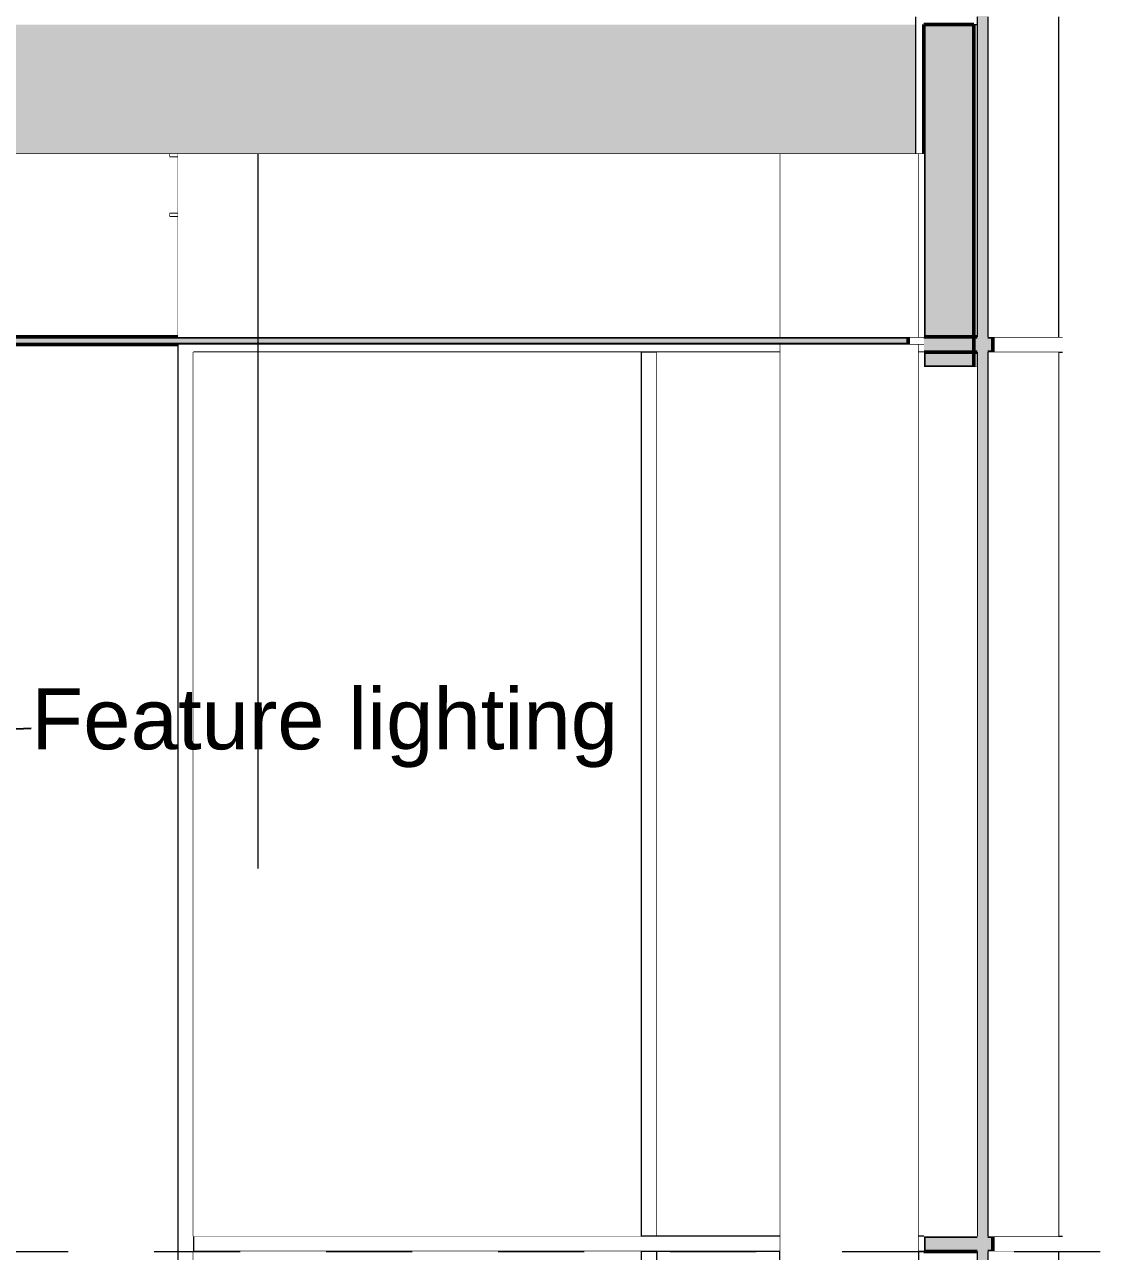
# Model space of a CAD drawing. Header units: millimetres. Extents: x -46169 to 125331, y -86251 to 18123.
# Drawn here: x 111909 to 115432, y -78870 to -74845 of the extents above; entities that cross this region are included whole.
import ezdxf

# ---------------------------------------------------------------- set-up
doc = ezdxf.new("R2010")
doc.units = ezdxf.units.MM
doc.header["$MEASUREMENT"] = 0
doc.linetypes.add('Dashed', pattern=[2822.222233, 1411.111116, -1411.111116])
doc.linetypes.add('Wipeout_Contour', pattern=[1000, 0, -1000])
for name, color, linetype, lineweight, true_color in [('0_Pen_No__105', 7, 'Continuous', 15, 0xa6a6a6), ('A-15-M_Bracing_Pen_No__117', 7, 'Continuous', 13, 0xa6a6a6), ('New_A-20-M_Ceiling_Pen_No__107', 7, 'Continuous', 15, 0xa6a6a6), ('New_A-20-M_Ceiling_Pen_No__29', 7, 'Continuous', 50, 0x2a2a2a), ('New_A-20-M_Floor_Slab_Pen_No__147', 7, 'Continuous', 0, 0x606060), ('New_A-20-M_Floor_Slab_Pen_No__149', 7, 'Continuous', 0, 0x2a2a2a), ('New_A-25-M_Curtain_Wall_Pen_No__144', 7, 'Continuous', 0, 0xc8c8c8), ('New_A-25-M_Curtain_Wall_Pen_No__165', 7, 'Continuous', 0, 0x006060), ('New_A-25-M_Curtain_Wall_Pen_No__27', 7, 'Continuous', 50, 0x2a2a2a)]:
    doc.layers.add(name, color=color, linetype=linetype, lineweight=lineweight, true_color=true_color)
for name, color, linetype, lineweight in [('A-95-P_Text_1_50_GA_Pen_No__1', 7, 'Continuous', 13), ('A-95-P_Text_1_50_GA_Pen_No__85', 8, 'Continuous', 20), ('New_A-15-M_Column_Pen_No__88', 8, 'Continuous', 20), ('New_A-20-M_Ceiling_Pen_No__89', 8, 'Continuous', 20), ('New_A-20-M_Floor_Slab_Pen_No__146', 8, 'Continuous', 0), ('New_A-20-M_Floor_Slab_Pen_No__4', 7, 'Continuous', 20), ('New_A-20-M_Floor_Slab_Pen_No__89', 8, 'Continuous', 20), ('New_A-25-M_Curtain_Wall_Pen_No__1', 7, 'Continuous', 13), ('New_A-25-M_Curtain_Wall_Pen_No__4', 7, 'Continuous', 20), ('New_A-25-M_Curtain_Wall_Pen_No__85', 8, 'Continuous', 20), ('New_A-25-M_Curtain_Wall_Pen_No__87', 8, 'Continuous', 20), ('New_A-25-M_Wall_Int_Pen_No__87', 8, 'Continuous', 20)]:
    doc.layers.add(name, color=color, linetype=linetype, lineweight=lineweight)
for name, color, linetype in [('New_A-15-M_Column', 7, 'Continuous'), ('New_A-20-M_Ceiling', 7, 'Continuous'), ('New_A-20-M_Floor_Slab', 7, 'Continuous'), ('New_A-25-M_Curtain_Wall', 7, 'Continuous'), ('New_A-25-M_Wall_Ext', 7, 'Continuous'), ('New_A-25-M_Wall_Int', 7, 'Continuous')]:
    doc.layers.add(name, color=color, linetype=linetype)
doc.styles.add('GENERATED_STYLE_1', font='')
doc.styles.get('GENERATED_STYLE_1').set_extended_font_data('Swis721 BT')
doc.dimstyles.new('GENERATED_STYLE__1', dxfattribs={"dimtxt": 0.18, "dimasz": 364.8, "dimexe": 0.18, "dimexo": 0.0625, "dimgap": 0.09, "dimtad": 0, "dimtih": 1, "dimtoh": 1, "dimdec": 4, "dimzin": 0, "dimdsep": 46, "dimcen": 0.09, "dimadec": 0, "dimazin": 0, "dimtfac": 1, "dimtdec": 4, "dimtmove": 0, "dimatfit": 3, "dimldrblk": 'ARROWHEAD_5', "dimfxl": 1, "dimtolj": 1, "dimtzin": 0, "dimarcsym": 0})

# ---------------------------------------------------------------- blocks, each defined once
blk = doc.blocks.new('Section Elem_1_1', base_point=(98841.5, -82919.8))
at = {"layer": 'New_A-20-M_Floor_Slab', "linetype": 'Continuous', "lineweight": 0, "true_color": 0xffffff}
blk.add_hatch(color=7, dxfattribs=at).paths.add_polyline_path([(112189.6, -75119.8), (112189.6, -74844.8), (108366.5, -74844.8), (108366.5, -75119.8)])
at = {"layer": 'New_A-20-M_Floor_Slab_Pen_No__146', "linetype": 'Continuous'}
blk.add_hatch(color=256, dxfattribs=at).paths.add_polyline_path([(108366.5, -75269.8), (112189.6, -75269.8), (112189.6, -75119.8), (108366.5, -75119.8)])
at = {"color": 254, "linetype": 'Wipeout_Contour', "lineweight": 0, "ltscale": 823242.863306}
blk.add_wipeout([(115034.2, -74819.8), (114832.6, -74819.8), (114832.6, -75269.8), (114859.7, -75269.8), (114859.7, -74844.8), (115034.2, -74844.8)], dxfattribs=at).dxf.layer = 'New_A-20-M_Floor_Slab'
at = {"layer": 'New_A-20-M_Floor_Slab', "linetype": 'Continuous', "lineweight": 0, "true_color": 0xffffff}
blk.add_hatch(color=7, dxfattribs=at).paths.add_polyline_path([(114832.6, -75119.8), (114832.6, -74844.8), (112189.6, -74844.8), (112189.6, -75119.8)])
at = {"layer": 'New_A-20-M_Floor_Slab_Pen_No__146', "linetype": 'Continuous'}
blk.add_hatch(color=256, dxfattribs=at).paths.add_polyline_path([(114832.6, -75269.8), (114832.6, -75119.8), (112189.6, -75119.8), (112189.6, -75269.8)])
at = {"layer": 'New_A-20-M_Floor_Slab_Pen_No__147', "linetype": 'Continuous'}
blk.add_line((114832.6, -75119.8), (114832.6, -75269.8), dxfattribs=at)
at = {"layer": 'New_A-20-M_Floor_Slab_Pen_No__149', "linetype": 'Continuous', "flags": 128}
blk.add_lwpolyline([(114832.6, -74819.8), (114832.6, -74844.8), (114832.6, -75119.8)], dxfattribs=at)
at = {"layer": 'New_A-20-M_Floor_Slab_Pen_No__4', "linetype": 'Continuous', "flags": 128}
blk.add_lwpolyline([(114832.6, -75269.8), (112189.6, -75269.8), (108366.5, -75269.8), (104996.2, -75269.8)], dxfattribs=at)
at = {"layer": 'New_A-20-M_Floor_Slab_Pen_No__89', "linetype": 'Continuous'}
blk.add_line((114859.7, -75269.8), (114832.6, -75269.8), dxfattribs=at)
blk = doc.blocks.new('Section Elem_35_1', base_point=(98841.5, -82919.8))
at = {"layer": 'New_A-25-M_Wall_Int_Pen_No__87', "linetype": 'Continuous'}
blk.add_line((112412.3, -75894.8), (112412.3, -82919.8), dxfattribs=at)
at = {"color": 254, "linetype": 'Wipeout_Contour', "lineweight": 0, "ltscale": 1346139.653994666}
blk.add_wipeout([(107716.5, -75269.8), (107716.5, -75869.8), (112412.3, -75869.8), (112412.3, -75473), (112385.7, -75473), (112385.7, -75465.2), (112412.3, -75465.2), (112412.3, -75277.6), (112385.7, -75277.6), (112385.7, -75269.8)], dxfattribs=at).dxf.layer = 'New_A-25-M_Wall_Int'
at = {"layer": 'New_A-25-M_Wall_Int_Pen_No__87', "linetype": 'Continuous'}
for p, q in [((112385.7, -75269.8), (112385.7, -75277.6)), ((112385.7, -75277.6), (112412.3, -75277.6)), ((112412.3, -75277.6), (112412.3, -75465.2)), ((112412.3, -75465.2), (112385.7, -75465.2)), ((112385.7, -75465.2), (112385.7, -75473)), ((112385.7, -75473), (112412.3, -75473)), ((112412.3, -75473), (112412.3, -75869.8))]:
    blk.add_line(p, q, dxfattribs=at)
blk = doc.blocks.new('Section Elem_39_1', base_point=(98841.5, -82919.8))
at = {"color": 254, "linetype": 'Wipeout_Contour', "lineweight": 0, "ltscale": 541104.979319}
blk.add_wipeout([(112385.7, -75269.8), (112385.7, -75277.6), (112412.3, -75277.6), (112412.3, -75269.8)], dxfattribs=at).dxf.layer = 'New_A-25-M_Wall_Int'
at = {"color": 254, "linetype": 'Wipeout_Contour', "lineweight": 0, "ltscale": 541540.285413}
blk.add_wipeout([(112385.7, -75473), (112412.3, -75473), (112412.3, -75465.2), (112385.7, -75465.2)], dxfattribs=at).dxf.layer = 'New_A-25-M_Wall_Int'
at = {"layer": 'New_A-25-M_Wall_Int_Pen_No__87', "linetype": 'Continuous'}
for p, q in [((112412.3, -75269.8), (112412.3, -75277.6)), ((112412.3, -75465.2), (112412.3, -75473))]:
    blk.add_line(p, q, dxfattribs=at)
blk = doc.blocks.new('Section Elem_40_1', base_point=(98841.5, -82919.8))
at = {"layer": 'New_A-20-M_Ceiling_Pen_No__107', "linetype": 'Continuous'}
blk.add_hatch(color=256, dxfattribs=at).paths.add_polyline_path([(108366.5, -75894.8), (112189.6, -75894.8), (112189.6, -75869.8), (108366.5, -75869.8)])
at = {"color": 254, "linetype": 'Wipeout_Contour', "lineweight": 0, "ltscale": 550562.938834}
blk.add_wipeout([(114808.3, -75894.8), (114859.7, -75894.8), (114859.7, -75869.8), (114808.3, -75869.8)], dxfattribs=at).dxf.layer = 'New_A-20-M_Ceiling'
at = {"layer": 'New_A-20-M_Ceiling_Pen_No__107', "linetype": 'Continuous'}
blk.add_hatch(color=256, dxfattribs=at).paths.add_polyline_path([(114808.3, -75869.8), (112189.6, -75869.8), (112189.6, -75894.8), (114808.3, -75894.8)])
at = {"layer": 'New_A-20-M_Ceiling_Pen_No__29', "linetype": 'Continuous'}
blk.add_line((114808.3, -75869.8), (114808.3, -75894.8), dxfattribs=at)
at = {"layer": 'New_A-20-M_Ceiling_Pen_No__29', "linetype": 'Continuous', "flags": 128}
for points in [[(114808.3, -75869.8), (112189.6, -75869.8), (108366.5, -75869.8), (107608.5, -75869.8)], [(114808.3, -75894.8), (112189.6, -75894.8), (108366.5, -75894.8), (104996.2, -75894.8)]]:
    blk.add_lwpolyline(points, dxfattribs=at)
at = {"layer": 'New_A-20-M_Ceiling_Pen_No__89', "linetype": 'Continuous'}
for p, q in [((114808.3, -75869.8), (114859.7, -75869.8)), ((114808.3, -75894.8), (114859.7, -75894.8))]:
    blk.add_line(p, q, dxfattribs=at)
blk = doc.blocks.new('Section Elem_44_1', base_point=(98841.5, -82919.8))
at = {"color": 254, "linetype": 'Wipeout_Contour', "lineweight": 0, "ltscale": 550577.596056}
blk.add_wipeout([(112462.8, -79944.8), (112462.8, -78844.8), (112412.8, -78844.8), (112412.8, -79944.8)], dxfattribs=at).dxf.layer = 'New_A-25-M_Curtain_Wall'
at = {"layer": 'New_A-25-M_Curtain_Wall_Pen_No__87', "linetype": 'Continuous'}
for p, q in [((112412.8, -79944.8), (112412.8, -78844.8)), ((112462.8, -79944.8), (112462.8, -78869.8))]:
    blk.add_line(p, q, dxfattribs=at)
blk = doc.blocks.new('Section Elem_45_1', base_point=(98841.5, -82919.8))
at = {"color": 254, "linetype": 'Wipeout_Contour', "lineweight": 0, "ltscale": 681632.871025}
blk.add_wipeout([(112412.8, -75894.8), (112412.8, -78844.8), (112462.8, -78844.8), (112462.8, -75919.8), (112437.8, -75894.8)], dxfattribs=at).dxf.layer = 'New_A-25-M_Curtain_Wall'
at = {"layer": 'New_A-25-M_Curtain_Wall_Pen_No__87', "linetype": 'Continuous'}
for p, q in [((112412.8, -78844.8), (112412.8, -75894.8)), ((112462.8, -78819.8), (112462.8, -75919.8))]:
    blk.add_line(p, q, dxfattribs=at)
blk = doc.blocks.new('Section Elem_46_1', base_point=(98841.5, -82919.8))
at = {"layer": 'New_A-25-M_Curtain_Wall_Pen_No__27', "linetype": 'Continuous'}
for p, q in [((114859.7, -74844.8), (114859.7, -75869.8)), ((114859.7, -75919.8), (114859.7, -75968.5))]:
    blk.add_line(p, q, dxfattribs=at)
at = {"color": 254, "linetype": 'Wipeout_Contour', "lineweight": 0, "ltscale": 550061.933618}
blk.add_wipeout([(115034.2, -74844.8), (115023.3, -74844.8), (115023.3, -75869.8), (115034.2, -75869.8)], dxfattribs=at).dxf.layer = 'New_A-25-M_Curtain_Wall'
at = {"color": 254, "linetype": 'Wipeout_Contour', "lineweight": 0, "ltscale": 551349.170277}
blk.add_wipeout([(115023.3, -75968.5), (115034.2, -75968.5), (115034.2, -75919.8), (115023.3, -75919.8)], dxfattribs=at).dxf.layer = 'New_A-25-M_Curtain_Wall'
at = {"layer": 'New_A-25-M_Curtain_Wall_Pen_No__85', "linetype": 'Continuous'}
blk.add_hatch(color=256, dxfattribs=at).paths.add_polyline_path([(114859.7, -74844.8), (114859.7, -75968.5), (115023.3, -75968.5), (115023.3, -74844.8)])
at = {"layer": 'New_A-25-M_Curtain_Wall_Pen_No__27', "linetype": 'Continuous'}
for p, q in [((115023.3, -74844.8), (114859.7, -74844.8)), ((115023.3, -74844.8), (115023.3, -75968.5)), ((115023.3, -75968.5), (114859.7, -75968.5))]:
    blk.add_line(p, q, dxfattribs=at)
at = {"layer": 'New_A-25-M_Curtain_Wall_Pen_No__87', "linetype": 'Continuous'}
for p, q in [((115023.3, -74844.8), (115034.2, -74844.8)), ((115023.3, -75968.5), (115034.2, -75968.5))]:
    blk.add_line(p, q, dxfattribs=at)
blk = doc.blocks.new('Section Elem_47_1', base_point=(98841.5, -82919.8))
at = {"color": 254, "linetype": 'Wipeout_Contour', "lineweight": 0, "ltscale": 551844.077793}
blk.add_wipeout([(113957.8, -78819.8), (112462.8, -78819.8), (112462.8, -78869.8), (113957.8, -78869.8)], dxfattribs=at).dxf.layer = 'New_A-25-M_Curtain_Wall'
at = {"layer": 'New_A-25-M_Curtain_Wall_Pen_No__87', "linetype": 'Continuous'}
for p, q in [((112462.8, -78819.8), (112462.8, -78869.8)), ((113932.8, -78819.8), (112462.8, -78819.8)), ((113932.8, -78869.8), (112462.8, -78869.8))]:
    blk.add_line(p, q, dxfattribs=at)
blk = doc.blocks.new('Section Elem_48_1', base_point=(98841.5, -82919.8))
at = {"color": 254, "linetype": 'Wipeout_Contour', "lineweight": 0, "ltscale": 545193.340181}
blk.add_wipeout([(112437.8, -75894.8), (112462.8, -75919.8), (113957.8, -75919.8), (113957.8, -75894.8)], dxfattribs=at).dxf.layer = 'New_A-25-M_Curtain_Wall'
at = {"layer": 'New_A-25-M_Curtain_Wall_Pen_No__87', "linetype": 'Continuous'}
blk.add_line((113932.8, -75919.8), (112462.8, -75919.8), dxfattribs=at)
blk = doc.blocks.new('Section Elem_49_1', base_point=(98841.5, -82919.8))
at = {"color": 254, "linetype": 'Wipeout_Contour', "lineweight": 0, "ltscale": 695692.538084}
blk.add_wipeout([(112462.8, -78869.8), (112462.8, -82869.8), (113932.8, -82869.8), (113932.8, -79944.8), (113932.8, -78869.8)], dxfattribs=at).dxf.layer = 'New_A-25-M_Curtain_Wall'
blk = doc.blocks.new('Section Elem_50_1', base_point=(98841.5, -82919.8))
at = {"color": 254, "linetype": 'Wipeout_Contour', "lineweight": 0, "ltscale": 548473.068362}
blk.add_wipeout([(112462.8, -75919.8), (112462.8, -78819.8), (113932.8, -78819.8), (113932.8, -75919.8)], dxfattribs=at).dxf.layer = 'New_A-25-M_Curtain_Wall'
blk = doc.blocks.new('Section Elem_72_1', base_point=(98841.5, -82919.8))
at = {"color": 254, "linetype": 'Wipeout_Contour', "lineweight": 0, "ltscale": 1111682.046367285}
blk.add_wipeout([(115300.9, -75919.8), (115300.9, -78819.8), (115314.6, -78819.8), (115314.6, -78844.8), (115759.4, -78844.8), (115759.4, -75894.8), (115314.6, -75894.8), (115314.6, -75919.8)], dxfattribs=at).dxf.layer = 'New_A-25-M_Curtain_Wall'
at = {"layer": 'New_A-25-M_Curtain_Wall_Pen_No__4', "linetype": 'Continuous'}
blk.add_line((115300.9, -75919.8), (115300.9, -78819.8), dxfattribs=at)
at = {"color": 254, "linetype": 'Wipeout_Contour', "lineweight": 0, "ltscale": 556993.867383}
blk.add_wipeout([(115779.4, -75894.8), (115759.4, -75894.8), (115759.4, -78844.8), (115779.4, -78844.8)], dxfattribs=at).dxf.layer = 'New_A-25-M_Curtain_Wall'
at = {"layer": 'New_A-25-M_Curtain_Wall_Pen_No__4', "linetype": 'Continuous'}
for p, q in [((115759.4, -78844.8), (115759.4, -75894.8)), ((115779.4, -78844.8), (115779.4, -75894.8))]:
    blk.add_line(p, q, dxfattribs=at)
blk = doc.blocks.new('Section Elem_79_1', base_point=(98841.5, -82919.8))
at = {"layer": 'New_A-25-M_Curtain_Wall_Pen_No__27', "linetype": 'Continuous'}
for p, q in [((114859.7, -78819.8), (114859.7, -78869.8)), ((115034.2, -78819.8), (114859.7, -78819.8)), ((115034.2, -78869.8), (114859.7, -78869.8))]:
    blk.add_line(p, q, dxfattribs=at)
at = {"color": 254, "linetype": 'Wipeout_Contour', "lineweight": 0, "ltscale": 558391.248072}
blk.add_wipeout([(115314.6, -78819.8), (115085.4, -78819.8), (115085.4, -78869.8), (115314.6, -78869.8)], dxfattribs=at).dxf.layer = 'New_A-25-M_Curtain_Wall'
at = {"layer": 'New_A-25-M_Curtain_Wall_Pen_No__144', "linetype": 'Continuous'}
blk.add_hatch(color=256, dxfattribs=at).paths.add_polyline_path([(115034.2, -78854.8), (115069.1, -78854.8), (115069.1, -78869.8), (115085.4, -78869.8), (115085.4, -78819.8), (115069.1, -78819.8), (115069.1, -78834.8), (115034.2, -78834.8), (115034.2, -78819.8), (114859.7, -78819.8), (114859.7, -78869.8), (115034.2, -78869.8)])
at = {"layer": 'New_A-25-M_Curtain_Wall_Pen_No__27', "linetype": 'Continuous'}
for p, q in [((115085.4, -78819.8), (115069.1, -78819.8)), ((115085.4, -78819.8), (115085.4, -78869.8)), ((115085.4, -78869.8), (115069.1, -78869.8))]:
    blk.add_line(p, q, dxfattribs=at)
at = {"layer": 'New_A-25-M_Curtain_Wall_Pen_No__4', "linetype": 'Continuous'}
for p, q in [((115085.4, -78819.8), (115314.7, -78819.8)), ((115085.4, -78869.8), (115314.7, -78869.8))]:
    blk.add_line(p, q, dxfattribs=at)
blk = doc.blocks.new('Section Elem_83_1', base_point=(98841.5, -82919.8))
at = {"layer": 'New_A-25-M_Curtain_Wall_Pen_No__27', "linetype": 'Continuous'}
for p, q in [((115034.2, -75869.8), (114859.7, -75869.8)), ((115034.2, -75919.8), (114859.7, -75919.8))]:
    blk.add_line(p, q, dxfattribs=at)
at = {"color": 254, "linetype": 'Wipeout_Contour', "lineweight": 0, "ltscale": 551812.537918}
blk.add_wipeout([(115314.6, -75869.8), (115085.4, -75869.8), (115085.4, -75919.8), (115314.6, -75919.8)], dxfattribs=at).dxf.layer = 'New_A-25-M_Curtain_Wall'
at = {"layer": 'New_A-25-M_Curtain_Wall_Pen_No__144', "linetype": 'Continuous'}
blk.add_hatch(color=256, dxfattribs=at).paths.add_polyline_path([(115034.2, -75904.8), (115069.1, -75904.8), (115069.1, -75919.8), (115085.4, -75919.8), (115085.4, -75869.8), (115069.1, -75869.8), (115069.1, -75884.8), (115034.2, -75884.8), (115034.2, -75869.8), (114859.7, -75869.8), (114859.7, -75919.8), (115034.2, -75919.8)])
at = {"layer": 'New_A-25-M_Curtain_Wall_Pen_No__27', "linetype": 'Continuous'}
for p, q in [((115085.4, -75869.8), (115069.1, -75869.8)), ((115085.4, -75869.8), (115085.4, -75919.8)), ((115085.4, -75919.8), (115069.1, -75919.8))]:
    blk.add_line(p, q, dxfattribs=at)
at = {"layer": 'New_A-25-M_Curtain_Wall_Pen_No__4', "linetype": 'Continuous'}
for p, q in [((115085.4, -75869.8), (115314.7, -75869.8)), ((115085.4, -75919.8), (115314.7, -75919.8))]:
    blk.add_line(p, q, dxfattribs=at)
blk = doc.blocks.new('Section Elem_87_1', base_point=(98841.5, -82919.8))
at = {"layer": 'New_A-25-M_Curtain_Wall_Pen_No__1', "linetype": 'Continuous'}
blk.add_line((115034.2, -78869.8), (115034.2, -82869.8), dxfattribs=at)
at = {"color": 254, "linetype": 'Wipeout_Contour', "lineweight": 0, "ltscale": 562994.600812}
blk.add_wipeout([(115069.1, -78869.8), (115069.1, -82869.8), (115300.9, -82869.8), (115300.9, -78869.8)], dxfattribs=at).dxf.layer = 'New_A-25-M_Curtain_Wall'
at = {"layer": 'New_A-25-M_Curtain_Wall_Pen_No__165', "linetype": 'Continuous'}
blk.add_hatch(color=256, dxfattribs=at).paths.add_polyline_path([(115034.2, -82884.8), (115069.1, -82884.8), (115069.1, -78854.8), (115034.2, -78854.8)])
at = {"layer": 'New_A-25-M_Curtain_Wall_Pen_No__1', "linetype": 'Continuous'}
blk.add_line((115069.1, -78869.8), (115069.1, -82869.8), dxfattribs=at)
blk = doc.blocks.new('Section Elem_88_1', base_point=(98841.5, -82919.8))
at = {"layer": 'New_A-25-M_Curtain_Wall_Pen_No__1', "linetype": 'Continuous'}
blk.add_line((115034.2, -75919.8), (115034.2, -78819.8), dxfattribs=at)
at = {"color": 254, "linetype": 'Wipeout_Contour', "lineweight": 0, "ltscale": 555051.176724}
blk.add_wipeout([(115069.1, -75919.8), (115069.1, -78819.8), (115300.9, -78819.8), (115300.9, -75919.8)], dxfattribs=at).dxf.layer = 'New_A-25-M_Curtain_Wall'
at = {"layer": 'New_A-25-M_Curtain_Wall_Pen_No__165', "linetype": 'Continuous'}
blk.add_hatch(color=256, dxfattribs=at).paths.add_polyline_path([(115034.2, -78834.8), (115069.1, -78834.8), (115069.1, -75904.8), (115034.2, -75904.8)])
at = {"layer": 'New_A-25-M_Curtain_Wall_Pen_No__1', "linetype": 'Continuous'}
blk.add_line((115069.1, -75919.8), (115069.1, -78819.8), dxfattribs=at)
blk = doc.blocks.new('Section Elem_89_1', base_point=(98841.5, -82919.8))
at = {"layer": 'New_A-25-M_Curtain_Wall_Pen_No__1', "linetype": 'Continuous'}
blk.add_line((115034.2, -74819.8), (115034.2, -75869.8), dxfattribs=at)
at = {"color": 254, "linetype": 'Wipeout_Contour', "lineweight": 0, "ltscale": 550557.676771}
blk.add_wipeout([(115300.9, -74819.8), (115069.1, -74819.8), (115069.1, -75869.8), (115300.9, -75869.8)], dxfattribs=at).dxf.layer = 'New_A-25-M_Curtain_Wall'
at = {"layer": 'New_A-25-M_Curtain_Wall_Pen_No__165', "linetype": 'Continuous'}
blk.add_hatch(color=256, dxfattribs=at).paths.add_polyline_path([(115034.2, -74804.8), (115034.2, -75884.8), (115069.1, -75884.8), (115069.1, -74804.8)])
at = {"layer": 'New_A-25-M_Curtain_Wall_Pen_No__1', "linetype": 'Continuous'}
blk.add_line((115069.1, -74819.8), (115069.1, -75869.8), dxfattribs=at)
blk = doc.blocks.new('Section Elem_112_1', base_point=(98841.5, -82919.8))
at = {"color": 254, "linetype": 'Wipeout_Contour', "lineweight": 0, "ltscale": 840140.86529}
blk.add_wipeout([(115300.9, -78869.8), (115300.9, -79944.8), (115759.4, -79944.8), (115759.4, -78844.8), (115314.6, -78844.8), (115314.6, -78869.8)], dxfattribs=at).dxf.layer = 'New_A-25-M_Curtain_Wall'
at = {"layer": 'New_A-25-M_Curtain_Wall_Pen_No__4', "linetype": 'Continuous'}
blk.add_line((115300.9, -78869.8), (115300.9, -79944.8), dxfattribs=at)
at = {"color": 254, "linetype": 'Wipeout_Contour', "lineweight": 0, "ltscale": 561516.304704}
blk.add_wipeout([(115779.4, -78844.8), (115759.4, -78844.8), (115759.4, -79944.8), (115779.4, -79944.8)], dxfattribs=at).dxf.layer = 'New_A-25-M_Curtain_Wall'
at = {"layer": 'New_A-25-M_Curtain_Wall_Pen_No__4', "linetype": 'Continuous'}
for p, q in [((115759.4, -79944.8), (115759.4, -78844.8)), ((115779.4, -79944.8), (115779.4, -78844.8))]:
    blk.add_line(p, q, dxfattribs=at)
blk = doc.blocks.new('Section Elem_113_1', base_point=(98841.5, -82919.8))
at = {"color": 254, "linetype": 'Wipeout_Contour', "lineweight": 0, "ltscale": 549901.754184}
blk.add_wipeout([(114841.3, -75269.8), (114841.3, -75869.8), (114842.3, -75869.8), (114842.3, -75269.8)], dxfattribs=at).dxf.layer = 'New_A-15-M_Column'
at = {"color": 254, "linetype": 'Wipeout_Contour', "lineweight": 0, "ltscale": 558605.519695}
blk.add_wipeout([(114842.3, -75894.8), (114841.3, -75894.8), (114841.3, -82919.8), (114842.3, -82919.8)], dxfattribs=at).dxf.layer = 'New_A-15-M_Column'
at = {"color": 254, "linetype": 'Wipeout_Contour', "lineweight": 0, "ltscale": 549886.882187}
blk.add_wipeout([(114833.4, -75269.8), (114833.4, -75869.8), (114841.3, -75869.8), (114841.3, -75269.8)], dxfattribs=at).dxf.layer = 'New_A-15-M_Column'
at = {"color": 254, "linetype": 'Wipeout_Contour', "lineweight": 0, "ltscale": 558590.87646}
blk.add_wipeout([(114841.3, -75894.8), (114833.4, -75894.8), (114833.4, -82919.8), (114841.3, -82919.8)], dxfattribs=at).dxf.layer = 'New_A-15-M_Column'
at = {"color": 254, "linetype": 'Wipeout_Contour', "lineweight": 0, "ltscale": 549849.35945}
blk.add_wipeout([(114818.9, -75869.8), (114833.4, -75869.8), (114833.4, -75269.8), (114818.9, -75269.8)], dxfattribs=at).dxf.layer = 'New_A-15-M_Column'
at = {"color": 254, "linetype": 'Wipeout_Contour', "lineweight": 0, "ltscale": 558553.93095}
blk.add_wipeout([(114818.9, -82919.8), (114833.4, -82919.8), (114833.4, -75894.8), (114818.9, -75894.8)], dxfattribs=at).dxf.layer = 'New_A-15-M_Column'
at = {"layer": 'New_A-15-M_Column_Pen_No__88', "linetype": 'Continuous'}
for p, q in [((114842.3, -75269.8), (114842.3, -75869.8)), ((114842.3, -75894.8), (114842.3, -82919.8))]:
    blk.add_line(p, q, dxfattribs=at)
at = {"color": 254, "linetype": 'Wipeout_Contour', "lineweight": 0, "ltscale": 549790.328351}
blk.add_wipeout([(114798.1, -75269.8), (114798.1, -75869.8), (114818.9, -75869.8), (114818.9, -75269.8)], dxfattribs=at).dxf.layer = 'New_A-15-M_Column'
at = {"color": 254, "linetype": 'Wipeout_Contour', "lineweight": 0, "ltscale": 558495.8081}
blk.add_wipeout([(114818.9, -75894.8), (114798.1, -75894.8), (114798.1, -82919.8), (114818.9, -82919.8)], dxfattribs=at).dxf.layer = 'New_A-15-M_Column'
at = {"color": 254, "linetype": 'Wipeout_Contour', "lineweight": 0, "ltscale": 549711.584675}
blk.add_wipeout([(114798.1, -75269.8), (114771.7, -75269.8), (114771.7, -75869.8), (114798.1, -75869.8)], dxfattribs=at).dxf.layer = 'New_A-15-M_Column'
at = {"color": 254, "linetype": 'Wipeout_Contour', "lineweight": 0, "ltscale": 558418.27626}
blk.add_wipeout([(114771.7, -75894.8), (114771.7, -82919.8), (114798.1, -82919.8), (114798.1, -75894.8)], dxfattribs=at).dxf.layer = 'New_A-15-M_Column'
at = {"color": 254, "linetype": 'Wipeout_Contour', "lineweight": 0, "ltscale": 549615.524631}
blk.add_wipeout([(114740.6, -75269.8), (114740.6, -75869.8), (114771.7, -75869.8), (114771.7, -75269.8)], dxfattribs=at).dxf.layer = 'New_A-15-M_Column'
at = {"color": 254, "linetype": 'Wipeout_Contour', "lineweight": 0, "ltscale": 558323.694991}
blk.add_wipeout([(114740.6, -82919.8), (114771.7, -82919.8), (114771.7, -75894.8), (114740.6, -75894.8)], dxfattribs=at).dxf.layer = 'New_A-15-M_Column'
at = {"color": 254, "linetype": 'Wipeout_Contour', "lineweight": 0, "ltscale": 549505.070646}
blk.add_wipeout([(114705.6, -75269.8), (114705.6, -75869.8), (114740.6, -75869.8), (114740.6, -75269.8)], dxfattribs=at).dxf.layer = 'New_A-15-M_Column'
at = {"color": 254, "linetype": 'Wipeout_Contour', "lineweight": 0, "ltscale": 558214.941973}
blk.add_wipeout([(114705.6, -82919.8), (114740.6, -82919.8), (114740.6, -75894.8), (114705.6, -75894.8)], dxfattribs=at).dxf.layer = 'New_A-15-M_Column'
at = {"color": 254, "linetype": 'Wipeout_Contour', "lineweight": 0, "ltscale": 549383.582142}
blk.add_wipeout([(114667.8, -75269.8), (114667.8, -75869.8), (114705.6, -75869.8), (114705.6, -75269.8)], dxfattribs=at).dxf.layer = 'New_A-15-M_Column'
at = {"color": 254, "linetype": 'Wipeout_Contour', "lineweight": 0, "ltscale": 558095.325115}
blk.add_wipeout([(114667.8, -82919.8), (114705.6, -82919.8), (114705.6, -75894.8), (114667.8, -75894.8)], dxfattribs=at).dxf.layer = 'New_A-15-M_Column'
at = {"color": 254, "linetype": 'Wipeout_Contour', "lineweight": 0, "ltscale": 549254.752805}
blk.add_wipeout([(114628.5, -75269.8), (114628.5, -75869.8), (114667.8, -75869.8), (114667.8, -75269.8)], dxfattribs=at).dxf.layer = 'New_A-15-M_Column'
at = {"color": 254, "linetype": 'Wipeout_Contour', "lineweight": 0, "ltscale": 557968.481377}
blk.add_wipeout([(114628.5, -82919.8), (114667.8, -82919.8), (114667.8, -75894.8), (114628.5, -75894.8)], dxfattribs=at).dxf.layer = 'New_A-15-M_Column'
at = {"color": 254, "linetype": 'Wipeout_Contour', "lineweight": 0, "ltscale": 549122.498857}
blk.add_wipeout([(114588.6, -75269.8), (114588.6, -75869.8), (114628.5, -75869.8), (114628.5, -75269.8)], dxfattribs=at).dxf.layer = 'New_A-15-M_Column'
at = {"color": 254, "linetype": 'Wipeout_Contour', "lineweight": 0, "ltscale": 557838.266732}
blk.add_wipeout([(114588.6, -75894.8), (114588.6, -82919.8), (114628.5, -82919.8), (114628.5, -75894.8)], dxfattribs=at).dxf.layer = 'New_A-15-M_Column'
at = {"color": 254, "linetype": 'Wipeout_Contour', "lineweight": 0, "ltscale": 548990.839131}
blk.add_wipeout([(114549.6, -75869.8), (114588.6, -75869.8), (114588.6, -75269.8), (114549.6, -75269.8)], dxfattribs=at).dxf.layer = 'New_A-15-M_Column'
at = {"color": 254, "linetype": 'Wipeout_Contour', "lineweight": 0, "ltscale": 557708.638074}
blk.add_wipeout([(114588.6, -75894.8), (114549.6, -75894.8), (114549.6, -82919.8), (114588.6, -82919.8)], dxfattribs=at).dxf.layer = 'New_A-15-M_Column'
at = {"color": 254, "linetype": 'Wipeout_Contour', "lineweight": 0, "ltscale": 548863.773414}
blk.add_wipeout([(114512.5, -75869.8), (114549.6, -75869.8), (114549.6, -75269.8), (114512.5, -75269.8)], dxfattribs=at).dxf.layer = 'New_A-15-M_Column'
at = {"color": 254, "linetype": 'Wipeout_Contour', "lineweight": 0, "ltscale": 557583.533432}
blk.add_wipeout([(114549.6, -75894.8), (114512.5, -75894.8), (114512.5, -82919.8), (114549.6, -82919.8)], dxfattribs=at).dxf.layer = 'New_A-15-M_Column'
at = {"color": 254, "linetype": 'Wipeout_Contour', "lineweight": 0, "ltscale": 548745.160635}
blk.add_wipeout([(114478.5, -75269.8), (114478.5, -75869.8), (114512.5, -75869.8), (114512.5, -75269.8)], dxfattribs=at).dxf.layer = 'New_A-15-M_Column'
at = {"color": 254, "linetype": 'Wipeout_Contour', "lineweight": 0, "ltscale": 557466.75205}
blk.add_wipeout([(114478.5, -82919.8), (114512.5, -82919.8), (114512.5, -75894.8), (114478.5, -75894.8)], dxfattribs=at).dxf.layer = 'New_A-15-M_Column'
at = {"color": 254, "linetype": 'Wipeout_Contour', "lineweight": 0, "ltscale": 548638.601693}
blk.add_wipeout([(114448.7, -75269.8), (114448.7, -75869.8), (114478.5, -75869.8), (114478.5, -75269.8)], dxfattribs=at).dxf.layer = 'New_A-15-M_Column'
at = {"color": 254, "linetype": 'Wipeout_Contour', "lineweight": 0, "ltscale": 557361.838896}
blk.add_wipeout([(114478.5, -75894.8), (114448.7, -75894.8), (114448.7, -82919.8), (114478.5, -82919.8)], dxfattribs=at).dxf.layer = 'New_A-15-M_Column'
at = {"color": 254, "linetype": 'Wipeout_Contour', "lineweight": 0, "ltscale": 548547.330457}
blk.add_wipeout([(114423.9, -75869.8), (114448.7, -75869.8), (114448.7, -75269.8), (114423.9, -75269.8)], dxfattribs=at).dxf.layer = 'New_A-15-M_Column'
at = {"color": 254, "linetype": 'Wipeout_Contour', "lineweight": 0, "ltscale": 557271.978069}
blk.add_wipeout([(114423.9, -82919.8), (114448.7, -82919.8), (114448.7, -75894.8), (114423.9, -75894.8)], dxfattribs=at).dxf.layer = 'New_A-15-M_Column'
at = {"color": 254, "linetype": 'Wipeout_Contour', "lineweight": 0, "ltscale": 548474.117776}
blk.add_wipeout([(114423.9, -75269.8), (114404.8, -75269.8), (114404.8, -75869.8), (114423.9, -75869.8)], dxfattribs=at).dxf.layer = 'New_A-15-M_Column'
at = {"color": 254, "linetype": 'Wipeout_Contour', "lineweight": 0, "ltscale": 557199.896952}
blk.add_wipeout([(114404.8, -75894.8), (114404.8, -82919.8), (114423.9, -82919.8), (114423.9, -75894.8)], dxfattribs=at).dxf.layer = 'New_A-15-M_Column'
at = {"color": 254, "linetype": 'Wipeout_Contour', "lineweight": 0, "ltscale": 548421.184272}
blk.add_wipeout([(114392.1, -75869.8), (114404.8, -75869.8), (114404.8, -75269.8), (114392.1, -75269.8)], dxfattribs=at).dxf.layer = 'New_A-15-M_Column'
at = {"color": 254, "linetype": 'Wipeout_Contour', "lineweight": 0, "ltscale": 557147.781759}
blk.add_wipeout([(114392.1, -82919.8), (114404.8, -82919.8), (114404.8, -75894.8), (114392.1, -75894.8)], dxfattribs=at).dxf.layer = 'New_A-15-M_Column'
at = {"color": 254, "linetype": 'Wipeout_Contour', "lineweight": 0, "ltscale": 548390.135683}
blk.add_wipeout([(114392.1, -75269.8), (114386.2, -75269.8), (114386.2, -75869.8), (114392.1, -75869.8)], dxfattribs=at).dxf.layer = 'New_A-15-M_Column'
at = {"color": 254, "linetype": 'Wipeout_Contour', "lineweight": 0, "ltscale": 557117.213227}
blk.add_wipeout([(114386.2, -75894.8), (114386.2, -82919.8), (114392.1, -82919.8), (114392.1, -75894.8)], dxfattribs=at).dxf.layer = 'New_A-15-M_Column'
at = {"layer": 'New_A-15-M_Column_Pen_No__88', "linetype": 'Continuous'}
for p, q in [((114386.2, -75269.8), (114386.2, -75869.8)), ((114386.2, -75894.8), (114386.2, -82919.8))]:
    blk.add_line(p, q, dxfattribs=at)
blk = doc.blocks.new('Section Elem_121_1', base_point=(98841.5, -82919.8))
at = {"color": 254, "linetype": 'Wipeout_Contour', "lineweight": 0, "ltscale": 1102707.404535739}
blk.add_wipeout([(115300.9, -75869.8), (115314.6, -75869.8), (115314.6, -75894.8), (115759.4, -75894.8), (115759.4, -74794.8), (115314.6, -74794.8), (115314.6, -74819.8), (115300.9, -74819.8)], dxfattribs=at).dxf.layer = 'New_A-25-M_Curtain_Wall'
at = {"layer": 'New_A-25-M_Curtain_Wall_Pen_No__4', "linetype": 'Continuous'}
blk.add_line((115300.9, -74819.8), (115300.9, -75869.8), dxfattribs=at)
at = {"color": 254, "linetype": 'Wipeout_Contour', "lineweight": 0, "ltscale": 552515.653316}
blk.add_wipeout([(115779.4, -74794.8), (115759.4, -74794.8), (115759.4, -75894.8), (115779.4, -75894.8)], dxfattribs=at).dxf.layer = 'New_A-25-M_Curtain_Wall'
at = {"layer": 'New_A-25-M_Curtain_Wall_Pen_No__4', "linetype": 'Continuous'}
for p, q in [((115759.4, -75894.8), (115759.4, -74794.8)), ((115779.4, -75894.8), (115779.4, -74794.8))]:
    blk.add_line(p, q, dxfattribs=at)
blk = doc.blocks.new('Section Elem_140_1', base_point=(98841.5, -82919.8))
at = {"color": 254, "linetype": 'Wipeout_Contour', "lineweight": 0, "ltscale": 545095.10742}
blk.add_wipeout([(112412.3, -75269.8), (112412.3, -75869.8), (114386.2, -75869.8), (114386.2, -75269.8)], dxfattribs=at).dxf.layer = 'New_A-25-M_Wall_Ext'
at = {"color": 254, "linetype": 'Wipeout_Contour', "lineweight": 0, "ltscale": 549932.467501}
blk.add_wipeout([(114842.3, -75869.8), (114859.7, -75869.8), (114859.7, -75269.8), (114842.3, -75269.8)], dxfattribs=at).dxf.layer = 'New_A-25-M_Wall_Ext'
blk = doc.blocks.new('Section Elem_151_1', base_point=(98841.5, -82919.8))
at = {"color": 254, "linetype": 'Wipeout_Contour', "lineweight": 0, "ltscale": 555583.720542}
blk.add_wipeout([(113982.8, -79944.8), (113982.8, -78869.8), (113932.8, -78869.8), (113932.8, -79944.8)], dxfattribs=at).dxf.layer = 'New_A-25-M_Curtain_Wall'
at = {"layer": 'New_A-25-M_Curtain_Wall_Pen_No__87', "linetype": 'Continuous'}
for p, q in [((113957.8, -78869.8), (113932.8, -78869.8)), ((113932.8, -79944.8), (113932.8, -78869.8)), ((113982.8, -79944.8), (113982.8, -78869.8))]:
    blk.add_line(p, q, dxfattribs=at)
blk = doc.blocks.new('Section Elem_152_1', base_point=(98841.5, -82919.8))
at = {"color": 254, "linetype": 'Wipeout_Contour', "lineweight": 0, "ltscale": 550982.99552}
blk.add_wipeout([(113982.8, -78819.8), (113982.8, -75919.8), (113932.8, -75919.8), (113932.8, -78819.8)], dxfattribs=at).dxf.layer = 'New_A-25-M_Curtain_Wall'
at = {"layer": 'New_A-25-M_Curtain_Wall_Pen_No__87', "linetype": 'Continuous'}
for p, q in [((113957.8, -75919.8), (113932.8, -75919.8)), ((113932.8, -78819.8), (113932.8, -75919.8)), ((113982.8, -78819.8), (113982.8, -75919.8)), ((113957.8, -78819.8), (113932.8, -78819.8))]:
    blk.add_line(p, q, dxfattribs=at)
blk = doc.blocks.new('Section Elem_154_1', base_point=(98841.5, -82919.8))
at = {"color": 254, "linetype": 'Wipeout_Contour', "lineweight": 0, "ltscale": 548411.063244}
blk.add_wipeout([(113957.8, -75894.8), (113957.8, -75919.8), (114386.2, -75919.8), (114386.2, -75894.8)], dxfattribs=at).dxf.layer = 'New_A-25-M_Curtain_Wall'
at = {"color": 254, "linetype": 'Wipeout_Contour', "lineweight": 0, "ltscale": 550674.758375}
blk.add_wipeout([(114842.3, -75919.8), (114859.7, -75919.8), (114859.7, -75894.8), (114842.3, -75894.8)], dxfattribs=at).dxf.layer = 'New_A-25-M_Curtain_Wall'
at = {"layer": 'New_A-25-M_Curtain_Wall_Pen_No__87', "linetype": 'Continuous'}
for p, q in [((114386.2, -75919.8), (113957.8, -75919.8)), ((114859.7, -75919.8), (114842.3, -75919.8))]:
    blk.add_line(p, q, dxfattribs=at)
blk = doc.blocks.new('Section Elem_156_1', base_point=(98841.5, -82919.8))
at = {"color": 254, "linetype": 'Wipeout_Contour', "lineweight": 0, "ltscale": 551733.715234}
blk.add_wipeout([(113982.8, -78819.8), (114386.2, -78819.8), (114386.2, -75919.8), (113982.8, -75919.8)], dxfattribs=at).dxf.layer = 'New_A-25-M_Curtain_Wall'
at = {"color": 254, "linetype": 'Wipeout_Contour', "lineweight": 0, "ltscale": 829651.734154}
blk.add_wipeout([(114859.7, -75919.8), (114842.3, -75919.8), (114842.3, -78819.8), (115034.2, -78819.8), (115034.2, -75968.5), (114859.7, -75968.5)], dxfattribs=at).dxf.layer = 'New_A-25-M_Curtain_Wall'
blk = doc.blocks.new('Section Elem_157_1', base_point=(98841.5, -82919.8))
at = {"color": 254, "linetype": 'Wipeout_Contour', "lineweight": 0, "ltscale": 555002.753783}
blk.add_wipeout([(113957.8, -78819.8), (113957.8, -78869.8), (114386.2, -78869.8), (114386.2, -78819.8)], dxfattribs=at).dxf.layer = 'New_A-25-M_Curtain_Wall'
at = {"color": 254, "linetype": 'Wipeout_Contour', "lineweight": 0, "ltscale": 557239.661122}
blk.add_wipeout([(114842.3, -78869.8), (114859.7, -78869.8), (114859.7, -78819.8), (114842.3, -78819.8)], dxfattribs=at).dxf.layer = 'New_A-25-M_Curtain_Wall'
at = {"layer": 'New_A-25-M_Curtain_Wall_Pen_No__87', "linetype": 'Continuous'}
for p, q in [((114386.2, -78819.8), (113957.8, -78819.8)), ((114859.7, -78819.8), (114842.3, -78819.8)), ((114386.2, -78869.8), (113957.8, -78869.8)), ((114859.7, -78869.8), (114842.3, -78869.8))]:
    blk.add_line(p, q, dxfattribs=at)
blk = doc.blocks.new('ARROWHEAD_5')
at = {"color": 0, "linetype": 'Continuous', "lineweight": 0}
blk.add_line((0, 0), (-1, 0), dxfattribs=at)
blk.add_solid([(-1, 0.2679), (0, 0), (-1, -0.2679), (-1, 0.2679)], dxfattribs=at)
blk = doc.blocks.new('A08 Atria Section & Elevation A_STORY_MARKER', base_point=(98841.5, -82919.8))
at = {"layer": '0_Pen_No__105', "linetype": 'Dashed', "ltscale": 0.2}
blk.add_line((104996.2, -78869.8), (121468.6, -78869.8), dxfattribs=at)

msp = doc.modelspace()

# ---------------------------------------------------------------- block references
at = {"layer": 'New_A-20-M_Floor_Slab'}
msp.add_blockref('Section Elem_1_1', (98841.5, -82919.8), dxfattribs=at)
at = {"layer": 'New_A-25-M_Curtain_Wall'}
msp.add_blockref('Section Elem_72_1', (98841.5, -82919.8), dxfattribs=at)

# ---------------------------------------------------------------- next in the draw order: block references
msp.add_blockref('Section Elem_79_1', (98841.5, -82919.8), dxfattribs=at)
at = {"layer": 'New_A-25-M_Wall_Int'}
msp.add_blockref('Section Elem_35_1', (98841.5, -82919.8), dxfattribs=at)

# ---------------------------------------------------------------- next in the draw order: block references
at = {"layer": 'New_A-20-M_Ceiling'}
msp.add_blockref('Section Elem_40_1', (98841.5, -82919.8), dxfattribs=at)
at = {"layer": 'New_A-25-M_Curtain_Wall'}
for name in ['Section Elem_44_1', 'Section Elem_87_1']:
    msp.add_blockref(name, (98841.5, -82919.8), dxfattribs=at)
at = {"layer": 'New_A-25-M_Wall_Int'}
msp.add_blockref('Section Elem_39_1', (98841.5, -82919.8), dxfattribs=at)

# ---------------------------------------------------------------- next in the draw order: block references
at = {"layer": 'New_A-25-M_Curtain_Wall'}
for name in ['Section Elem_46_1', 'Section Elem_45_1']:
    msp.add_blockref(name, (98841.5, -82919.8), dxfattribs=at)

# ---------------------------------------------------------------- next in the draw order: block references
for name in ['Section Elem_83_1', 'Section Elem_48_1', 'Section Elem_47_1']:
    msp.add_blockref(name, (98841.5, -82919.8), dxfattribs=at)

# ---------------------------------------------------------------- next in the draw order: block references
at = {"layer": 'New_A-15-M_Column'}
msp.add_blockref('Section Elem_113_1', (98841.5, -82919.8), dxfattribs=at)
at = {"layer": 'New_A-25-M_Curtain_Wall'}
for name in ['Section Elem_88_1', 'Section Elem_50_1', 'Section Elem_49_1']:
    msp.add_blockref(name, (98841.5, -82919.8), dxfattribs=at)

# ---------------------------------------------------------------- next in the draw order: block references
for name in ['Section Elem_89_1', 'Section Elem_152_1', 'Section Elem_112_1', 'Section Elem_151_1']:
    msp.add_blockref(name, (98841.5, -82919.8), dxfattribs=at)

# ---------------------------------------------------------------- next in the draw order: texts
at = {"layer": 'A-95-P_Text_1_50_GA_Pen_No__1', "linetype": 'Continuous', "insert": (111930.5, -77152.6), "char_height": 200, "width": 2103.172, "attachment_point": 4, "style": 'GENERATED_STYLE_1'}
msp.add_mtext('\\A1;{\\fSwis721 BT|b0|i0|c0|p34;Feature lighting  }', dxfattribs=at)

# ---------------------------------------------------------------- next in the draw order: leaders
at = {"layer": 'A-95-P_Text_1_50_GA_Pen_No__85', "linetype": 'Continuous', "path_type": 1, "annotation_type": 0, "has_hookline": 1, "hookline_direction": 0, "text_width": 1047.6}
msp.add_leader([(110254.8, -77458.7), (111520.9, -77178.1), (111930.4, -77152.6)], dimstyle='GENERATED_STYLE__1', dxfattribs=at)

# ---------------------------------------------------------------- next in the draw order: block references
at = {"layer": 'New_A-25-M_Curtain_Wall'}
for name in ['Section Elem_121_1', 'Section Elem_154_1']:
    msp.add_blockref(name, (98841.5, -82919.8), dxfattribs=at)
at = {"layer": 'New_A-25-M_Wall_Ext'}
msp.add_blockref('Section Elem_140_1', (98841.5, -82919.8), dxfattribs=at)

# ---------------------------------------------------------------- next in the draw order: linework, layer by layer
at = {"layer": 'A-15-M_Bracing_Pen_No__117', "linetype": 'Continuous'}
msp.add_line((112674.9, -77613.2), (112674.9, -75269.8), dxfattribs=at)

# ---------------------------------------------------------------- next in the draw order: block references
at = {"layer": 'New_A-25-M_Curtain_Wall'}
msp.add_blockref('Section Elem_156_1', (98841.5, -82919.8), dxfattribs=at)

# ---------------------------------------------------------------- next in the draw order: block references
msp.add_blockref('Section Elem_157_1', (98841.5, -82919.8), dxfattribs=at)

# ---------------------------------------------------------------- next in the draw order: block references
at = {"linetype": 'Continuous', "lineweight": 0}
msp.add_blockref('A08 Atria Section & Elevation A_STORY_MARKER', (98841.5, -82919.8), dxfattribs=at)

doc.saveas('drawing.dxf')
